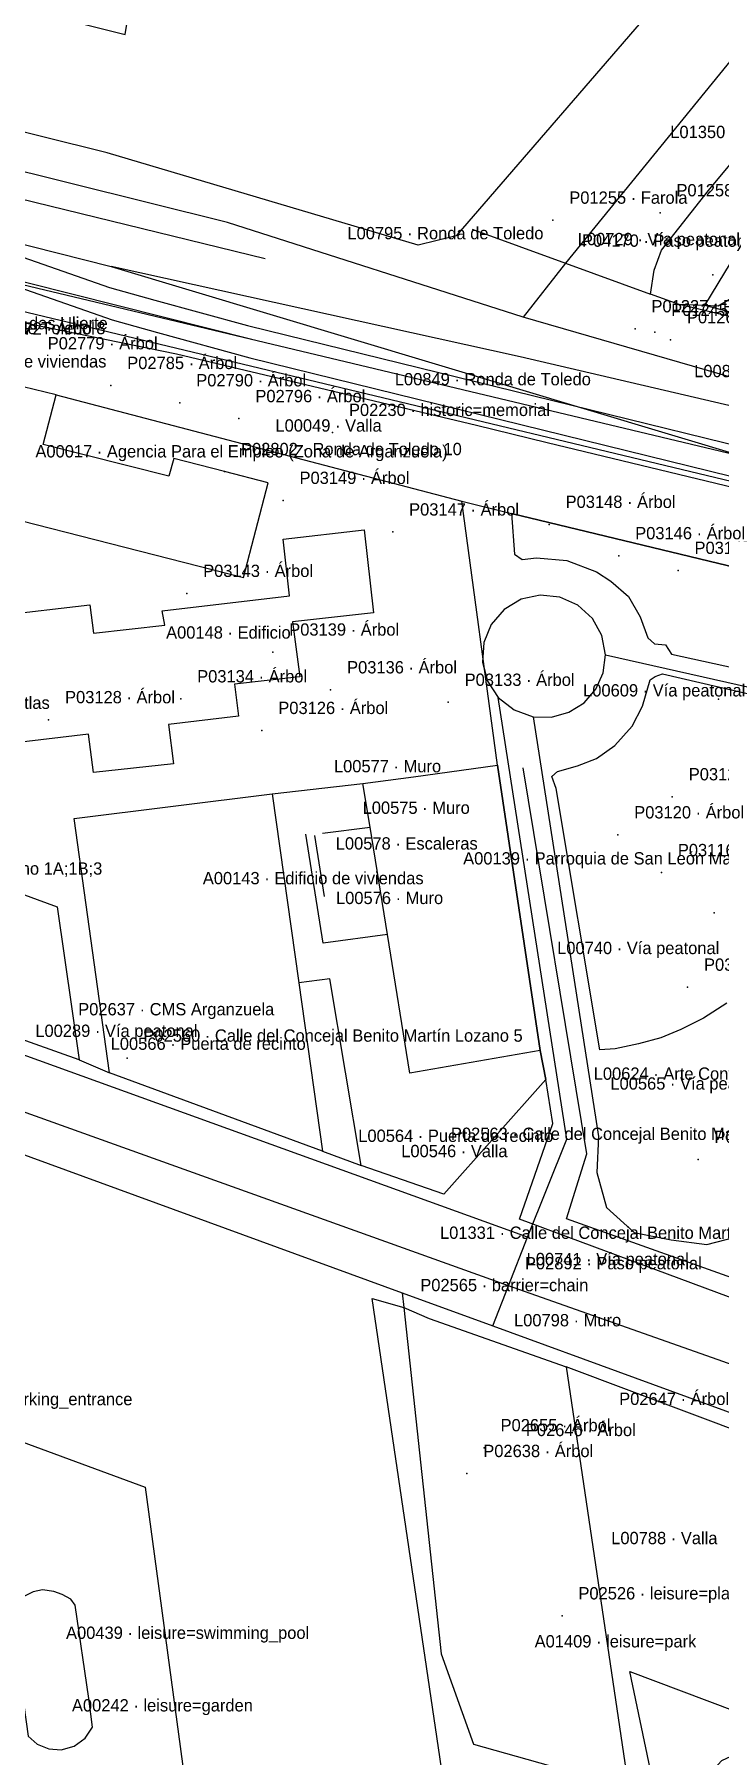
# Model space of a CAD drawing. Header units: metres. Extents: x 436207 to 441321, y 4465685 to 4475088.
# Drawn here: x 439736.2 to 439819.6, y 4472921.9 to 4473131.6 of the extents above; entities that cross this region are included whole.
import ezdxf

# ---------------------------------------------------------------- set-up
doc = ezdxf.new("R2010")
doc.units = ezdxf.units.M
for name, color, linetype, true_color in [('G_A_EDI', 7, 'CONTINUOUS', 0xa4a4a4), ('G_A_EQU', 7, 'CONTINUOUS', 0x8e5aa4), ('G_A_VER', 7, 'CONTINUOUS', 0x4d745d), ('G_L_ACC', 7, 'CONTINUOUS', 0xe68241), ('G_L_BAR', 7, 'CONTINUOUS', 0x333333), ('G_L_TRA', 7, 'CONTINUOUS', 0x376b91), ('G_L_VIA', 7, 'CONTINUOUS', 0x555555), ('G_P_ACC', 7, 'CONTINUOUS', 0xe68241), ('G_P_BAR', 7, 'CONTINUOUS', 0x333333), ('G_P_DIR', 7, 'CONTINUOUS', 0x756bb1), ('G_P_EQU', 7, 'CONTINUOUS', 0x8e5aa4), ('G_P_MOB', 7, 'CONTINUOUS', 0x268c9e), ('G_P_PAT', 7, 'CONTINUOUS', 0xa63603), ('G_P_VER', 7, 'CONTINUOUS', 0x4d745d), ('T_A_EDI', 7, 'CONTINUOUS', 0xa4a4a4), ('T_A_EQU', 7, 'CONTINUOUS', 0x8e5aa4), ('T_A_VER', 7, 'CONTINUOUS', 0x4d745d), ('T_L_ACC', 7, 'CONTINUOUS', 0xe68241), ('T_L_BAR', 7, 'CONTINUOUS', 0x333333), ('T_L_VIA', 7, 'CONTINUOUS', 0x555555), ('T_P_ACC', 7, 'CONTINUOUS', 0xe68241), ('T_P_BAR', 7, 'CONTINUOUS', 0x333333), ('T_P_DIR', 7, 'CONTINUOUS', 0x756bb1), ('T_P_EQU', 7, 'CONTINUOUS', 0x8e5aa4), ('T_P_MOB', 7, 'CONTINUOUS', 0x268c9e), ('T_P_PAT', 7, 'CONTINUOUS', 0xa63603), ('T_P_VER', 7, 'CONTINUOUS', 0x4d745d)]:
    doc.layers.add(name, color=color, linetype=linetype, true_color=true_color)

msp = doc.modelspace()

# ---------------------------------------------------------------- linework, layer by layer
at = {"layer": 'G_A_EDI'}
for points in [[(439762.87, 4473226.83), (439787.31, 4473227.5), (439790.07, 4473226.29), (439817.66, 4473159.61), (439819.03, 4473155.66), (439819.53, 4473151.81), (439819.17, 4473147.41), (439817.82, 4473143.14), (439815.83, 4473139.92), (439812.65, 4473136.19), (439787.54, 4473107.07), (439782.92, 4473105.91), (439745.04, 4473117.16), (439665.89, 4473136.9), (439667.47, 4473144.2), (439670.47, 4473148.36), (439675.1, 4473149.72), (439747.22, 4473131.6), (439759.58, 4473206.81), (439761.32, 4473217.39)], [(439764.65, 4473076.98), (439759.34, 4473078.34), (439753.14, 4473079.95), (439752.57, 4473077.78), (439737.26, 4473081.63), (439738.84, 4473087.68), (439725.42, 4473090.96), (439723.03, 4473087.08), (439721.75, 4473082.02), (439720, 4473082.45), (439718.81, 4473080.69), (439717.66, 4473078.88), (439716.51, 4473076.95), (439761.66, 4473065.42)], [(439731.73, 4473060.82), (439742.92, 4473062.11), (439743.4, 4473058.65), (439752.08, 4473059.63), (439751.74, 4473061.39), (439767.25, 4473063.22), (439766.46, 4473070.12), (439776.33, 4473071.24), (439777.48, 4473061.15), (439767.61, 4473060.03), (439768.49, 4473053.34), (439760.56, 4473052.43), (439761.02, 4473048.53), (439752.53, 4473047.52), (439753.1, 4473042.75), (439743.37, 4473041.67), (439742.79, 4473046.36), (439733.55, 4473045.25)], [(439738.94, 4473025.31), (439741.62, 4473006.69), (439674.03, 4473030.75), (439669.59, 4473058.04), (439668.63, 4473064.81), (439673.8, 4473065.56), (439674.75, 4473059.08), (439711.96, 4473065.03), (439712.06, 4473063.77), (439714.54, 4473064.12), (439715.03, 4473058.19), (439713.11, 4473057.91), (439713.66, 4473054.27), (439704.53, 4473052.9), (439704.56, 4473051.65), (439701.04, 4473049.84), (439701.93, 4473043.37), (439703.41, 4473038.33), (439721.98, 4473031.52)], [(439741.03, 4473036.06), (439765.13, 4473039.06), (439768.36, 4473016.05), (439771.25, 4472995.55), (439745.32, 4473005.09)]]:
    msp.add_lwpolyline(points, close=True, dxfattribs=at)
at = {"layer": 'G_A_EQU'}
msp.add_lwpolyline([(439781.87, 4473005.05), (439779.15, 4473021.94), (439777.04, 4473035), (439776.17, 4473040.34), (439782.32, 4473041.17), (439792.56, 4473042.56), (439797.76, 4473007.79)], close=True, dxfattribs=at)
at = {"layer": 'G_A_VER'}
for points in [[(439817.8, 4473098.57), (439822.56, 4473106.4), (439830.38, 4473119.23), (439833.05, 4473121.99), (439838.97, 4473128.07), (439903.47, 4473142.85), (439918.82, 4473089.52), (439919.26, 4473082.17), (439916.98, 4473075.86), (439913.17, 4473073.61)], [(439795.22, 4472987.24), (439799.28, 4472998.9), (439798.44, 4473004.27), (439797.76, 4473007.79), (439792.56, 4473042.56), (439788.22, 4473074.74), (439794.25, 4473073.23), (439884.64, 4473051.41), (439885.6, 4473047.19), (439886.75, 4473037.97), (439896.95, 4472953.21), (439895.93, 4472951.56), (439894.21, 4472950.99), (439825.25, 4472976.09)], [(439687.74, 4472977.42), (439749.68, 4472954.62), (439755.11, 4472914.29), (439786.12, 4472902.79), (439789.72, 4472873.4), (439728.42, 4472895.51), (439722.23, 4472936.27), (439696.94, 4472945.03), (439687.08, 4472945.16), (439686.24, 4472952.21), (439682.95, 4472978.99)], [(439777.32, 4472977.59), (439781.16, 4472976.48), (439784.24, 4472975.14), (439800.9, 4472969.26), (439811.64, 4472896.89), (439811.86, 4472893.32), (439818.01, 4472853.05), (439818.44, 4472848.27), (439816.5, 4472844.83), (439812.2, 4472845.82), (439810.96, 4472847.2), (439808.87, 4472849.54), (439801.04, 4472843.4), (439796.86, 4472844.98)], [(439735.41, 4472924.28), (439736.54, 4472923.3), (439737.93, 4472922.72), (439739.44, 4472922.61), (439741.02, 4472923.05), (439742.35, 4472924.01), (439743.26, 4472925.38), (439742.83, 4472928.86), (439741.14, 4472940.25), (439740.61, 4472940.98), (439739.58, 4472941.51), (439738.54, 4472941.91), (439737.16, 4472942.08), (439736.02, 4472941.86), (439734.81, 4472941.25), (439733.91, 4472940.39), (439733.3, 4472939.38)], [(439837.08, 4472915.67), (439839.3, 4472893.72), (439815.08, 4472901.53), (439808.68, 4472932.13), (439827.73, 4472924.98), (439827.72, 4472922.94), (439825.91, 4472923.04), (439824.18, 4472922.95), (439822.01, 4472922.28), (439819.83, 4472921.28), (439818.22, 4472919.49), (439816.61, 4472917.4), (439815.61, 4472914.85), (439815.34, 4472912.12), (439815.84, 4472909.42), (439817.07, 4472906.95), (439818.94, 4472904.93), (439821.29, 4472903.49), (439823.95, 4472902.75), (439826.7, 4472902.77), (439829.35, 4472903.54), (439831.68, 4472905.01), (439833.51, 4472907.06), (439834.71, 4472909.53)]]:
    msp.add_lwpolyline(points, close=True, dxfattribs=at)
for points in [[(439884.64, 4473051.41), (439794.25, 4473073.23), (439794.61, 4473068.27), (439795.55, 4473067.64), (439797.31, 4473067.84), (439801.01, 4473067.5), (439804.62, 4473066.14), (439806.36, 4473064.99), (439808.52, 4473063.12), (439809.94, 4473060.64), (439810.84, 4473058.07), (439811.66, 4473057.34), (439813.01, 4473057.23), (439813.72, 4473056.09), (439821.54, 4473054.39)], [(439820.48, 4473013.57), (439817.62, 4473011.75), (439814.88, 4473010.38), (439812.45, 4473009.37), (439809.71, 4473008.63), (439806.87, 4473008.03), (439805.01, 4473007.89), (439799.7, 4473039.73), (439799.19, 4473041.18), (439799.87, 4473041.79), (439802.3, 4473042.49), (439804.62, 4473043.39), (439806.86, 4473044.97), (439808.94, 4473047.32), (439810.2, 4473049.77), (439811.15, 4473052.95), (439811.77, 4473053.36), (439812.65, 4473053.71), (439860.89, 4473042.48)]]:
    msp.add_lwpolyline(points, dxfattribs=at)
at = {"layer": 'G_L_ACC'}
msp.add_lwpolyline([(439770.28, 4473034), (439771.46, 4473026.58)], dxfattribs=at)
at = {"layer": 'G_L_BAR'}
for points in [[(439762.65, 4473094.45), (439686.4, 4473113.65), (439664.73, 4473116.54), (439665.49, 4473122.14), (439666.13, 4473127.46), (439675.77, 4473125.67), (439689.24, 4473122.66), (439764.29, 4473104.3)], [(439738.84, 4473087.68), (439788.22, 4473074.74)], [(439824.62, 4472978.87), (439800.96, 4472987.28), (439803.42, 4472995.2), (439795.69, 4473042.23)], [(439765.13, 4473039.06), (439776.17, 4473040.34)], [(439779.15, 4473021.94), (439771.34, 4473020.89), (439769.24, 4473034.18)], [(439771.24, 4473034.29), (439777.04, 4473035)], [(439797.76, 4473007.79), (439798.44, 4473004.27), (439786.01, 4472990.31), (439775.98, 4472993.8), (439772.13, 4473016.52), (439768.36, 4473016.05)], [(439741.62, 4473006.69), (439745.32, 4473005.09)], [(439771.25, 4472995.55), (439775.98, 4472993.8)], [(439784.24, 4472975.14), (439800.9, 4472969.26)], [(439822.6, 4472957.69), (439823.59, 4472960.72), (439800.9, 4472969.26), (439811.64, 4472896.89), (439813.6, 4472896.66)]]:
    msp.add_lwpolyline(points, dxfattribs=at)
at = {"layer": 'G_L_TRA'}
for points in [[(439682.66, 4473140.46), (439691.51, 4473128.82), (439698.64, 4473121.19), (439706.91, 4473114.62), (439714.98, 4473109.13), (439721.54, 4473105.8), (439732.65, 4473101.36), (439745.64, 4473096.83), (439751.16, 4473095.28), (439762.43, 4473092.18), (439866.81, 4473066.5), (439894.41, 4473059.58), (439916.1, 4473055.15), (439928.89, 4473053.62), (439944.6, 4473052.51), (439958.02, 4473052.72), (439973.89, 4473055.45), (439988.53, 4473057.58)], [(439691.2, 4473132.77), (439698.33, 4473125.15), (439706.6, 4473118.57), (439714.67, 4473113.08), (439721.23, 4473109.75), (439732.35, 4473105.31), (439745.33, 4473100.78), (439750.86, 4473099.24), (439762.13, 4473096.14), (439866.51, 4473070.46), (439894.1, 4473063.53), (439915.79, 4473059.11), (439928.58, 4473057.57), (439944.29, 4473056.47), (439957.71, 4473056.67), (439973.58, 4473058.39), (439988.22, 4473060.51)], [(440444.8, 4472980.12), (440428.01, 4472978.49), (440402.61, 4472976.46), (440385.77, 4472975.02), (440358.99, 4472973.71), (440313.17, 4472973.78), (440280.98, 4472975.69), (440250.57, 4472977.88), (439655.12, 4473120.1)], [(439654.56, 4473117.13), (440249.68, 4472974.22), (440280.5, 4472971.62), (440313.82, 4472969.65), (440357.08, 4472970.21), (440386.04, 4472971.57), (440423.39, 4472974.34), (440445.09, 4472976.11)]]:
    msp.add_lwpolyline(points, dxfattribs=at)
at = {"layer": 'G_L_VIA'}
for points in [[(439811.2, 4473099.97), (439811.62, 4473102.88), (439812.51, 4473105.31), (439818.25, 4473112.57), (439829.09, 4473125.61), (439831.47, 4473127.4), (439834.86, 4473127.92), (439838.91, 4473130.08), (439879.85, 4473139.59), (439905.31, 4473146.37), (439907.99, 4473145.65), (439921.59, 4473082.71), (439916.25, 4473077.64), (439910.87, 4473075.79), (439814.68, 4473098.71), (439811.2, 4473099.97)], [(439827.6, 4473136.68), (439800.84, 4473103.73), (439795.7, 4473097.15)], [(439883.33, 4473071.79), (439795.7, 4473097.15), (439759.69, 4473108.68), (439663.31, 4473132.68), (439660.16, 4473133.46)], [(439665.49, 4473122.14), (439675.63, 4473120.58), (439686.83, 4473118.2), (439745.55, 4473103.34)], [(439839.92, 4473122.85), (439822.48, 4473100.27), (439819.4, 4473098.5), (439814.68, 4473098.71)], [(439664.41, 4473110.94), (439753.5, 4473092.7), (439790.01, 4473084), (439798.61, 4473081.88), (439890.99, 4473059.57)], [(439789.47, 4473107.86), (439800.84, 4473103.73), (439811.2, 4473099.97)], [(439745.55, 4473103.34), (439890.99, 4473059.57)], [(439883.33, 4473071.79), (439795.32, 4473092.32), (439745.55, 4473103.34)], [(439795.43, 4473062.78), (439793.36, 4473061.54), (439791.8, 4473059.73), (439790.9, 4473057.52), (439790.74, 4473055.14), (439791.35, 4473052.82), (439792.66, 4473050.81), (439794.6, 4473049.3), (439796.92, 4473048.48), (439799.12, 4473048.43), (439801.24, 4473049.01), (439803.1, 4473050.17), (439804.54, 4473051.83), (439805.43, 4473053.83), (439805.7, 4473056), (439805.27, 4473058.36), (439804.11, 4473060.45), (439802.35, 4473062.07), (439800.16, 4473063.05), (439797.76, 4473063.29), (439795.43, 4473062.78)], [(439805.7, 4473056), (439864.41, 4473042.76), (439887.67, 4473043.42)], [(439796.23, 4472985.05), (439801.01, 4472997.02), (439792.66, 4473050.81)], [(439796.92, 4473048.48), (439804.87, 4472997.34), (439804.63, 4472992.96), (439805.84, 4472988.7), (439809.2, 4472985.62), (439813.68, 4472984.73), (439818.04, 4472984.17), (439822.92, 4472985.43), (439826.43, 4472989.62), (439829.12, 4472996.03), (439830.69, 4473000.22)], [(439796.23, 4472985.05), (439672.37, 4473029.88)], [(439906.92, 4472938.99), (439897.56, 4472942.16), (439846.08, 4472960.7), (439793.9, 4472979.15), (439673.38, 4473022.4), (439660.12, 4473026.45)], [(439677.42, 4473016.12), (439780.96, 4472978.29), (439792, 4472974.25), (439843.97, 4472955.27), (439892.48, 4472937.55), (439898.17, 4472935.4), (439900.53, 4472933.89), (439901.48, 4472931.7), (439910.77, 4472853.48)], [(439792, 4472974.25), (439793.9, 4472979.15), (439796.23, 4472985.05)], [(439780.96, 4472978.29), (439781.16, 4472976.48), (439785.71, 4472934.3), (439789.63, 4472923.31), (439804.19, 4472919.19), (439814.45, 4472851.41), (439814.39, 4472844), (439810.21, 4472845.2), (439810.19, 4472843.91), (439814.07, 4472842.52), (439813.64, 4472840.61), (439807.21, 4472842.84), (439806.17, 4472841.27), (439810.93, 4472839.52), (439810.26, 4472837.95), (439803.54, 4472840.49), (439803, 4472838.62), (439807.95, 4472836.83), (439806.77, 4472832.19)]]:
    msp.add_lwpolyline(points, dxfattribs=at)
at = {"layer": 'G_P_ACC'}
for p in [(439799.3, 4473108.97), (439812.34, 4473109.87), (439800.84, 4473103.73), (439809.3, 4473095.74), (439793.9, 4472979.15)]:
    msp.add_point(p, dxfattribs=at)
at = {"layer": 'G_P_BAR'}
msp.add_point((439781.16, 4472976.48), dxfattribs=at)
at = {"layer": 'G_P_DIR'}
for p in [(439759.34, 4473078.34), (439747.46, 4473006.88), (439784.89, 4472994.91)]:
    msp.add_point(p, dxfattribs=at)
at = {"layer": 'G_P_EQU'}
msp.add_point((439739.52, 4473010.09), dxfattribs=at)
at = {"layer": 'G_P_MOB'}
msp.add_point((439811.7, 4473095.31), dxfattribs=at)
at = {"layer": 'G_P_PAT'}
for p in [(439772.48, 4473083.11), (439816.97, 4472994.53)]:
    msp.add_point(p, dxfattribs=at)
at = {"layer": 'G_P_VER'}
for p in [(439818.77, 4473102.3), (439813.62, 4473094.4), (439745.49, 4473088.83), (439753.89, 4473086.72), (439761.09, 4473084.79), (439766.46, 4473074.83), (439779.8, 4473070.98), (439798.85, 4473071.91), (439807.32, 4473068.09), (439814.54, 4473066.3), (439754.73, 4473063.5), (439765.21, 4473056.35), (439754, 4473050.65), (439772.25, 4473051.75), (439786.56, 4473050.23), (439819.46, 4473050.61), (439737.92, 4473048.11), (439763.88, 4473046.8), (439813.84, 4473038.72), (439807.2, 4473034.08), (439812.51, 4473029.48), (439818.92, 4473024.57), (439815.7, 4473015.52), (439805.37, 4472962.62), (439790.93, 4472959.41), (439794.01, 4472958.83), (439788.83, 4472956.27), (439800.41, 4472938.93)]:
    msp.add_point(p, dxfattribs=at)

# ---------------------------------------------------------------- texts
at = {"layer": 'T_A_EDI'}
for s, p in [('A00146 · Edificio de viviendas', (439718.08, 4473091.02)), ('A00017 · Agencia Para el Empleo (Zona de Arganzuela)', (439736.31, 4473080.06)), ('A00148 · Edificio', (439752.22, 4473057.99)), ('A00143 · Edificio de viviendas', (439756.69, 4473028.06))]:
    msp.add_text(s, height=1.5, dxfattribs=at).set_placement(p)
at = {"layer": 'T_A_EQU'}
msp.add_text('A00139 · Parroquia de San León Magno', height=1.5, dxfattribs=at).set_placement((439788.38, 4473030.47))
at = {"layer": 'T_A_VER'}
for s, p in [('A00439 · leisure=swimming_pool', (439740.04, 4472936.12)), ('A01409 · leisure=park', (439797.08, 4472935.08)), ('A00242 · leisure=garden', (439740.76, 4472927.28))]:
    msp.add_text(s, height=1.5, dxfattribs=at).set_placement(p)
at = {"layer": 'T_L_ACC'}
msp.add_text('L00578 · Escaleras', height=1.5, dxfattribs=at).set_placement((439772.87, 4473032.29))
at = {"layer": 'T_L_BAR'}
for s, p in [('L00049 · Valla', (439765.53, 4473083.21)), ('L00577 · Muro', (439772.65, 4473041.7)), ('L00575 · Muro', (439776.14, 4473036.64)), ('L00576 · Muro', (439772.9, 4473025.65)), ('L00566 · Puerta de recinto', (439745.47, 4473007.89)), ('L00624 · Arte Contemporáneo', (439804.27, 4473004.24)), ('L00564 · Puerta de recinto', (439775.61, 4472996.67)), ('L00546 · Valla', (439780.84, 4472994.81)), ('L00798 · Muro', (439794.57, 4472974.2)), ('L00788 · Valla', (439806.4, 4472947.66))]:
    msp.add_text(s, height=1.5, dxfattribs=at).set_placement(p)
at = {"layer": 'T_L_VIA'}
for s, p in [('L01350 · Plaza del Campillo del Mundo Nuevo', (439813.59, 4473118.97)), ('L00795 · Ronda de Toledo', (439774.29, 4473106.64)), ('L00729 · Vía peatonal', (439802.33, 4473105.92)), ('L00849 · Ronda de Toledo', (439780.06, 4473088.85)), ('L00851 · Ronda de Toledo', (439816.5, 4473089.84)), ('L00609 · Vía peatonal', (439802.98, 4473050.94)), ('L00740 · Vía peatonal', (439799.82, 4473019.55)), ('L00289 · Vía peatonal', (439736.3, 4473009.46)), ('L00565 · Vía peatonal', (439806.3, 4473003.04)), ('L01331 · Calle del Concejal Benito Martín Lozano', (439785.56, 4472984.86)), ('L00741 · Vía peatonal', (439796.1, 4472981.65))]:
    msp.add_text(s, height=1.5, dxfattribs=at).set_placement(p)
at = {"layer": 'T_P_ACC'}
for s, p in [('P01258 · Farola', (439814.34, 4473111.87)), ('P01255 · Farola', (439801.3, 4473110.97)), ('P04170 · Paso peatonal', (439802.84, 4473105.73)), ('P01227 · Farola', (439811.3, 4473097.74)), ('P02892 · Paso peatonal', (439795.9, 4472981.15))]:
    msp.add_text(s, height=1.5, dxfattribs=at).set_placement(p)
at = {"layer": 'T_P_BAR'}
msp.add_text('P02565 · barrier=chain', height=1.5, dxfattribs=at).set_placement((439783.16, 4472978.48))
at = {"layer": 'T_P_DIR'}
for s, p in [('P02809 · Ronda de Toledo 8', (439719.08, 4473095.08)), ('P02802 · Ronda de Toledo 10', (439761.34, 4473080.34)), ('P02556 · Calle del Concejal Benito Martín Lozano 1A;1B;3', (439692.27, 4473029.23)), ('P02560 · Calle del Concejal Benito Martín Lozano 5', (439749.46, 4473008.88)), ('P02563 · Calle del Concejal Benito Martín Lozano 7', (439786.89, 4472996.91))]:
    msp.add_text(s, height=1.5, dxfattribs=at).set_placement(p)
at = {"layer": 'T_P_EQU'}
for s, p in [('P00009 · Farmacia Ldas Ulierte', (439716.8, 4473095.67)), ('P02637 · CMS Arganzuela', (439741.52, 4473012.09)), ('P03031 · amenity=parking_entrance', (439715.73, 4472964.59))]:
    msp.add_text(s, height=1.5, dxfattribs=at).set_placement(p)
at = {"layer": 'T_P_MOB'}
msp.add_text('P01245 · Papelera', height=1.5, dxfattribs=at).set_placement((439813.7, 4473097.31))
at = {"layer": 'T_P_PAT'}
for s, p in [('P02230 · historic=memorial', (439774.48, 4473085.11)), ('P02891 · Chimenea del antiguo Gasómetro', (439818.97, 4472996.53))]:
    msp.add_text(s, height=1.5, dxfattribs=at).set_placement(p)
at = {"layer": 'T_P_VER'}
for s, p in [('P01261 · Árbol', (439815.62, 4473096.4)), ('P02772 · Árbol', (439730.17, 4473095.04)), ('P02779 · Árbol', (439737.81, 4473093.23)), ('P02785 · Árbol', (439747.49, 4473090.83)), ('P02790 · Árbol', (439755.89, 4473088.72)), ('P02796 · Árbol', (439763.09, 4473086.79)), ('P03149 · Árbol', (439768.46, 4473076.83)), ('P03148 · Árbol', (439800.85, 4473073.91)), ('P03147 · Árbol', (439781.8, 4473072.98)), ('P03146 · Árbol', (439809.32, 4473070.09)), ('P03145 · Árbol', (439816.54, 4473068.3)), ('P03143 · Árbol', (439756.73, 4473065.5)), ('P03139 · Árbol', (439767.21, 4473058.35)), ('P03134 · Árbol', (439756, 4473052.65)), ('P03136 · Árbol', (439774.25, 4473053.75)), ('P03133 · Árbol', (439788.56, 4473052.23)), ('P03128 · Árbol', (439739.92, 4473050.11)), ('P02878 · Cedro del atlas', (439715.87, 4473049.43)), ('P03126 · Árbol', (439765.88, 4473048.8)), ('P03122 · Árbol', (439815.84, 4473040.72)), ('P03120 · Árbol', (439809.2, 4473036.08)), ('P03116 · Árbol', (439814.51, 4473031.48)), ('P03104 · Árbol', (439817.7, 4473017.52)), ('P02647 · Árbol', (439807.37, 4472964.62)), ('P02655 · Árbol', (439792.93, 4472961.41)), ('P02646 · Árbol', (439796.01, 4472960.83)), ('P02638 · Árbol', (439790.83, 4472958.27)), ('P02526 · leisure=playground', (439802.41, 4472940.93))]:
    msp.add_text(s, height=1.5, dxfattribs=at).set_placement(p)

doc.saveas('drawing.dxf')
